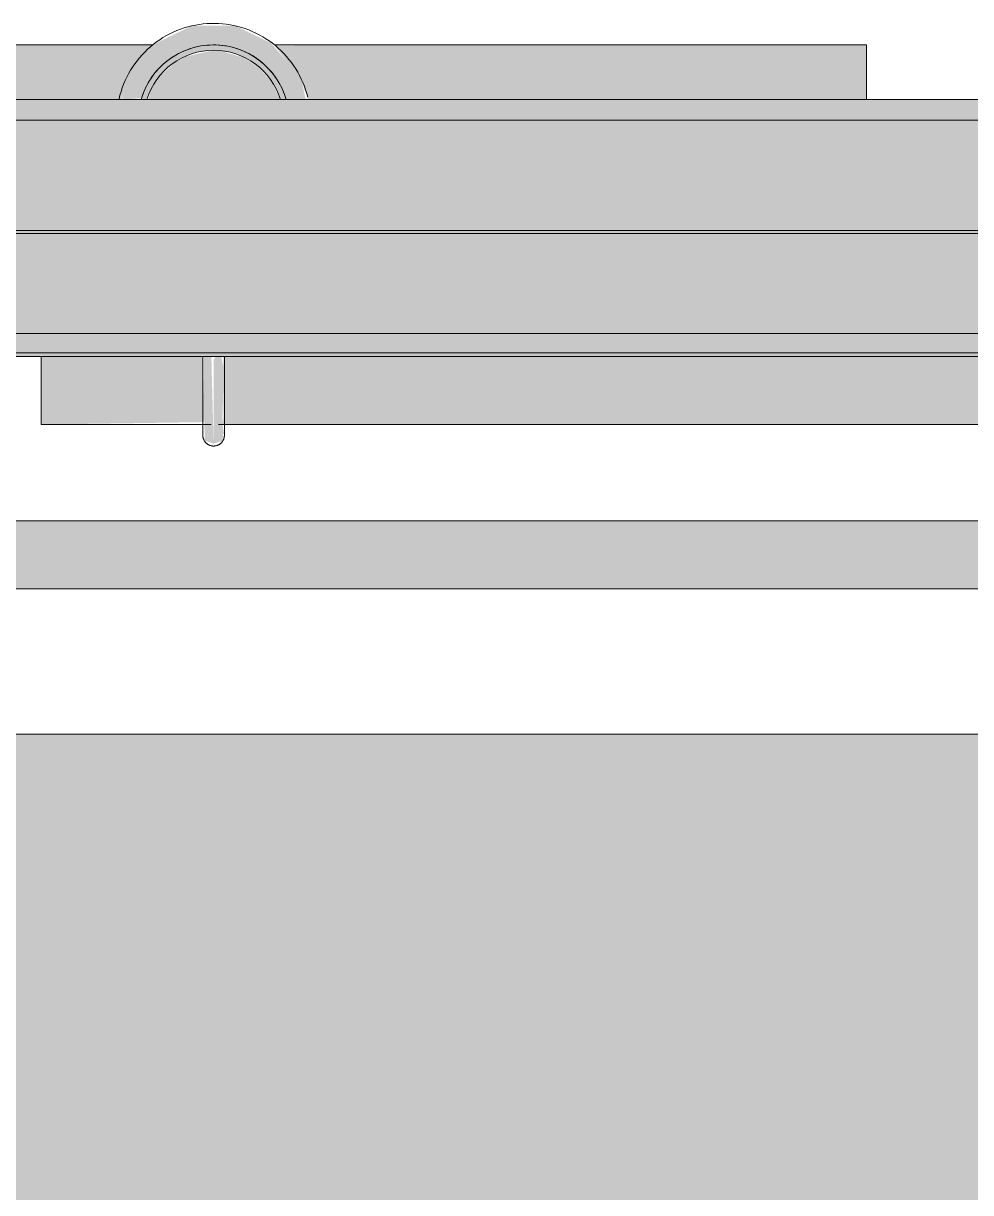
# Model space of a CAD drawing. Header units: inches. Extents: x 20478 to 36715, y -248 to 750.
# Drawn here: x 26869.52 to 26891.5, y 267.36 to 294.5 of the extents above; entities that cross this region are included whole.
import ezdxf

# ---------------------------------------------------------------- set-up
doc = ezdxf.new("R2010")
doc.units = ezdxf.units.IN
doc.header["$MEASUREMENT"] = 0
for name, color, linetype, lineweight in [('M-HVAC-DUCT', 70, 'Continuous', 9), ('Q-SPCQ', 91, 'Continuous', 9), ('S-BEAM', 12, 'Continuous', 9)]:
    doc.layers.add(name, color=color, linetype=linetype, lineweight=lineweight)

# ---------------------------------------------------------------- blocks, each defined once
blk = doc.blocks.new('Girt_Z - 10_D-1029088-Elevation - South')
at = {"layer": 'S-BEAM'}
for points in [[(26278.267, 292.25), (26278.267, 292.732), (22795.012, 292.732), (22795.012, 292.25), (26277.492, 292.25)], [(26278.267, 289.883), (26278.267, 292.25), (22795.012, 292.25), (22795.012, 289.883), (26277.492, 289.883)], [(24687.809, 289.695), (26278.267, 289.75), (26278.267, 289.883), (22795.012, 289.883), (22795.012, 289.695), (24679.169, 289.695)], [(25698.64, 289.62), (26278.267, 289.673), (26278.267, 289.695), (22795.012, 289.673), (22795.012, 289.62), (25690.001, 289.62)]]:
    blk.add_hatch(color=256, dxfattribs=at).paths.add_polyline_path(points, flags=0)
h = blk.add_hatch(color=256, dxfattribs=at)
h.paths.add_polyline_path([(26278.267, 287.301), (26278.267, 289.62), (26271.5, 289.617), (26271.5, 287.301), (26277.492, 287.301)], flags=0)
h.paths.add_polyline_path([(25534.488, 287.301), (26271.39, 287.301), (26271.39, 289.617), (26271.39, 289.62), (22795.012, 289.62), (22795.012, 287.301), (25465.371, 287.301)], flags=0)
h = blk.add_hatch(color=256, dxfattribs=at)
h.paths.add_polyline_path([(26278.267, 286.852), (26278.267, 287.301), (26271.56, 287.25), (26272.035, 286.852), (26277.492, 286.852)], flags=0)
h.paths.add_polyline_path([(25465.371, 286.852), (26271.865, 286.852), (26271.39, 287.301), (22795.012, 287.301), (22795.012, 286.852), (25396.255, 286.852)], flags=0)
h = blk.add_hatch(color=256, dxfattribs=at)
h.paths.add_polyline_path([(26271.965, 286.768), (26271.865, 286.852), (22795.012, 286.852), (22795.012, 286.768), (26271.5, 286.768)], flags=0)
h.paths.add_polyline_path([(26278.267, 286.768), (26278.267, 286.852), (26272.035, 286.852), (26272.035, 286.768), (26277.492, 286.768)], flags=0)
for p, q in [((22795.012, 292.732), (26278.267, 292.732)), ((22795.012, 292.25), (26278.267, 292.25)), ((22795.012, 289.695), (26278.267, 289.695)), ((22795.012, 289.62), (26278.267, 289.62)), ((22795.012, 287.301), (26271.39, 287.301)), ((22795.012, 286.852), (26271.865, 286.852)), ((22795.012, 286.768), (26278.267, 286.768))]:
    blk.add_line(p, q, dxfattribs=at)
blk = doc.blocks.new('Basketball_Backstop-Performance_Sports_Systems-3103-Ceiling_Hung - 27_-0_ to 27_-11 7_8_-706978-Elevation - South')
at = {"layer": 'Q-SPCQ'}
for points in [[(24932.751, 292.732), (24932.751, 292.733), (24932.639, 293.226), (24931.945, 294.043), (24931.112, 294.444), (24930.111, 294.444), (24929.209, 294.009), (24928.584, 293.226), (24928.487, 292.732), (24928.947, 292.766), (24929.204, 293.266), (24929.464, 293.556), (24929.799, 293.791), (24930.36, 293.967), (24930.813, 293.973), (24931.261, 293.859), (24931.642, 293.646), (24931.917, 293.399), (24932.181, 292.994), (24932.302, 292.732), (24932.737, 292.732)], [(24932.156, 292.732), (24932.29, 292.732), (24932.127, 293.125), (24931.849, 293.487), (24931.487, 293.766), (24931.065, 293.94), (24930.612, 294), (24930.159, 293.94), (24929.717, 293.751), (24929.374, 293.487), (24929.096, 293.125), (24928.933, 292.732), (24929.068, 292.732), (24929.204, 293.062), (24929.463, 293.399), (24929.799, 293.657), (24930.191, 293.82), (24930.612, 293.875), (24931.032, 293.82), (24931.424, 293.657), (24931.761, 293.399), (24932.019, 293.062)], [(24930.612, 284.744), (24930.559, 286.768), (24930.388, 286.768), (24930.39, 285.57), (24930.406, 284.811)]]:
    blk.add_hatch(color=256, dxfattribs=at).paths.add_polyline_path(points, flags=0)
h = blk.add_hatch(color=256, dxfattribs=at)
h.paths.add_polyline_path([(24986.612, 285.187), (24986.612, 286.768), (24982.836, 286.768), (24982.834, 285.544), (24982.834, 285.187)], flags=0)
h.paths.add_polyline_path([(24972.915, 285.187), (24982.386, 285.221), (24982.396, 285.441), (24982.363, 286.768), (24957.799, 286.768), (24957.796, 286.467), (24957.612, 286.485), (24957.612, 286.768), (24957.549, 286.768), (24957.549, 285.187), (24964.276, 285.187)], flags=0)
h.paths.add_polyline_path([(24955.674, 285.187), (24955.636, 286.768), (24955.612, 286.719), (24955.612, 286.467), (24955.424, 286.485), (24955.424, 286.768), (24930.836, 286.768), (24930.834, 285.544), (24930.862, 285.187), (24955.636, 285.187)], flags=0)
h.paths.add_polyline_path([(24926.612, 285.187), (24930.391, 285.243), (24930.397, 285.422), (24930.363, 286.768), (24926.612, 286.768), (24926.612, 285.247)], flags=0)
h = blk.add_hatch(color=256, dxfattribs=at)
h.paths.add_polyline_path([(24930.812, 285.194), (24930.862, 285.194), (24930.834, 285.404)], flags=0)
h.paths.add_polyline_path([(24930.612, 284.744), (24930.817, 284.811), (24930.834, 284.979), (24930.862, 284.953), (24930.812, 285.194), (24930.849, 286.454), (24930.788, 286.768), (24930.664, 286.768), (24930.612, 286.696), (24930.612, 284.961)], flags=0)
h = blk.add_hatch(color=256, dxfattribs=at)
h.paths.add_polyline_path([(24908.607, 281.375), (24955.674, 281.375), (24955.636, 282.955), (24908.607, 282.955), (24908.607, 282.64)], flags=0)
h.paths.add_polyline_path([(24998.834, 281.375), (25004.607, 281.375), (25004.607, 282.955), (24957.549, 282.955), (24957.549, 281.375), (24981.555, 281.375)], flags=0)
for p, q in [((24926.612, 285.187), (24926.612, 286.766)), ((24926.612, 285.187), (24930.552, 285.187)), ((24930.722, 285.187), (24955.636, 285.187)), ((24955.636, 282.955), (24908.607, 282.955)), ((24955.636, 281.375), (24908.607, 281.375))]:
    blk.add_line(p, q, dxfattribs=at)
at = {"layer": 'Q-SPCQ', "flags": 128}
for points in [[(24932.797, 292.785), (24932.774, 292.872), (24932.747, 292.958), (24932.717, 293.043), (24932.684, 293.126), (24932.647, 293.208), (24932.607, 293.289), (24932.564, 293.368), (24932.518, 293.445), (24932.469, 293.52), (24932.416, 293.594), (24932.361, 293.665), (24932.303, 293.734), (24932.243, 293.8), (24932.179, 293.864), (24932.113, 293.925), (24932.045, 293.984), (24931.975, 294.04), (24931.902, 294.093), (24931.827, 294.143), (24931.751, 294.19), (24931.672, 294.234), (24931.592, 294.275), (24931.51, 294.313), (24931.427, 294.347), (24931.342, 294.378), (24931.257, 294.406), (24931.17, 294.43), (24931.082, 294.45), (24930.994, 294.467), (24930.905, 294.481), (24930.816, 294.491), (24930.726, 294.497), (24930.636, 294.5), (24930.546, 294.499), (24930.456, 294.495), (24930.366, 294.487), (24930.277, 294.475), (24930.188, 294.46), (24930.1, 294.441), (24930.013, 294.419), (24929.927, 294.393), (24929.842, 294.364), (24929.758, 294.332), (24929.675, 294.296), (24929.594, 294.257), (24929.515, 294.215), (24929.437, 294.169), (24929.361, 294.121), (24929.288, 294.069), (24929.216, 294.015), (24929.146, 293.957), (24929.079, 293.898), (24929.015, 293.835), (24928.953, 293.77), (24928.893, 293.702), (24928.836, 293.632), (24928.783, 293.56), (24928.732, 293.486), (24928.684, 293.41), (24928.639, 293.332), (24928.597, 293.252), (24928.559, 293.171), (24928.523, 293.088), (24928.492, 293.004), (24928.463, 292.918), (24928.438, 292.832), (24928.417, 292.745)], [(24929.726, 293.759), (24929.787, 293.793), (24929.849, 293.825), (24929.913, 293.854), (24929.978, 293.881), (24930.043, 293.905), (24930.11, 293.927), (24930.177, 293.945), (24930.245, 293.961), (24930.314, 293.975), (24930.383, 293.985), (24930.453, 293.993), (24930.523, 293.998), (24930.593, 294), (24930.663, 293.999), (24930.733, 293.996), (24930.802, 293.99), (24930.872, 293.981), (24930.941, 293.969), (24931.009, 293.954), (24931.077, 293.937), (24931.144, 293.917), (24931.21, 293.894), (24931.276, 293.869), (24931.34, 293.841), (24931.403, 293.811), (24931.465, 293.778), (24931.525, 293.743), (24931.584, 293.705), (24931.642, 293.665), (24931.697, 293.623), (24931.751, 293.578), (24931.804, 293.531)], [(24929.444, 293.553), (24929.497, 293.599), (24929.551, 293.642), (24929.608, 293.684), (24929.666, 293.723)], [(24928.93, 292.734), (24928.95, 292.8), (24928.974, 292.866), (24929, 292.931), (24929.028, 292.995), (24929.059, 293.058), (24929.093, 293.12), (24929.129, 293.18), (24929.167, 293.238), (24929.208, 293.295), (24929.251, 293.35), (24929.296, 293.404), (24929.343, 293.456)], [(24931.902, 293.432), (24931.948, 293.38), (24931.992, 293.325), (24932.034, 293.269), (24932.074, 293.211), (24932.111, 293.152), (24932.146, 293.091), (24932.179, 293.029), (24932.208, 292.966), (24932.236, 292.902), (24932.261, 292.836), (24932.283, 292.77)], [(24930.362, 286.768), (24930.362, 286.698), (24930.362, 286.619), (24930.362, 286.54), (24930.362, 286.462), (24930.362, 286.385), (24930.362, 286.308), (24930.362, 286.233), (24930.362, 286.159), (24930.362, 286.086), (24930.362, 286.014), (24930.362, 285.944), (24930.362, 285.875), (24930.362, 285.808), (24930.362, 285.743), (24930.362, 285.68), (24930.362, 285.619), (24930.362, 285.56), (24930.362, 285.503), (24930.362, 285.448), (24930.362, 285.396), (24930.362, 285.346), (24930.362, 285.299), (24930.362, 285.255), (24930.362, 285.213), (24930.362, 285.174), (24930.362, 285.137), (24930.362, 285.104), (24930.362, 285.073), (24930.362, 285.046), (24930.362, 285.021), (24930.362, 285), (24930.362, 284.982), (24930.362, 284.967), (24930.362, 284.955), (24930.362, 284.946), (24930.362, 284.94), (24930.362, 284.938)], [(24930.862, 284.937), (24930.862, 284.939), (24930.862, 284.944), (24930.862, 284.952), (24930.862, 284.963), (24930.862, 284.977), (24930.862, 284.995), (24930.862, 285.015), (24930.862, 285.039), (24930.862, 285.066), (24930.862, 285.095), (24930.862, 285.128), (24930.862, 285.164), (24930.862, 285.202), (24930.862, 285.243), (24930.862, 285.287), (24930.862, 285.333), (24930.862, 285.382), (24930.862, 285.434), (24930.862, 285.488), (24930.862, 285.544), (24930.862, 285.603), (24930.862, 285.663), (24930.862, 285.726), (24930.862, 285.79), (24930.862, 285.857), (24930.862, 285.925), (24930.862, 285.995), (24930.862, 286.066), (24930.862, 286.139), (24930.862, 286.213), (24930.862, 286.288), (24930.862, 286.364), (24930.862, 286.441), (24930.862, 286.519), (24930.862, 286.598), (24930.862, 286.677), (24930.862, 286.756)], [(24930.362, 284.937), (24930.362, 284.939), (24930.362, 284.944), (24930.362, 284.952), (24930.362, 284.963), (24930.362, 284.977), (24930.362, 284.995), (24930.362, 285.015), (24930.362, 285.039), (24930.362, 285.066), (24930.362, 285.095), (24930.362, 285.128), (24930.362, 285.164), (24930.362, 285.202)], [(24930.862, 285.213), (24930.862, 285.174), (24930.862, 285.137), (24930.862, 285.104), (24930.862, 285.073), (24930.862, 285.046), (24930.862, 285.021), (24930.862, 285), (24930.862, 284.982), (24930.862, 284.967), (24930.862, 284.955), (24930.862, 284.946), (24930.862, 284.94), (24930.862, 284.938)], [(24930.612, 284.687), (24930.602, 284.688), (24930.592, 284.688), (24930.582, 284.689), (24930.572, 284.691), (24930.562, 284.692), (24930.552, 284.695), (24930.543, 284.697), (24930.533, 284.7), (24930.524, 284.704), (24930.514, 284.707), (24930.505, 284.711), (24930.496, 284.716), (24930.487, 284.721), (24930.479, 284.726), (24930.471, 284.731), (24930.462, 284.737), (24930.454, 284.743), (24930.447, 284.75), (24930.439, 284.756), (24930.432, 284.763), (24930.426, 284.771), (24930.419, 284.778), (24930.413, 284.786), (24930.407, 284.794), (24930.401, 284.802), (24930.396, 284.811), (24930.391, 284.82), (24930.387, 284.829), (24930.382, 284.838), (24930.379, 284.847), (24930.375, 284.856), (24930.372, 284.866), (24930.369, 284.875), (24930.367, 284.885), (24930.365, 284.895), (24930.364, 284.905), (24930.363, 284.915), (24930.362, 284.925), (24930.362, 284.935), (24930.362, 284.937)], [(24930.862, 284.937), (24930.861, 284.928), (24930.861, 284.918), (24930.86, 284.908), (24930.858, 284.898), (24930.857, 284.888), (24930.854, 284.878), (24930.852, 284.868), (24930.849, 284.859), (24930.846, 284.849), (24930.842, 284.84), (24930.838, 284.831), (24930.833, 284.822), (24930.829, 284.813), (24930.823, 284.805), (24930.818, 284.796), (24930.812, 284.788), (24930.806, 284.78), (24930.8, 284.773), (24930.793, 284.765), (24930.786, 284.758), (24930.779, 284.751), (24930.771, 284.745), (24930.763, 284.739), (24930.755, 284.733), (24930.747, 284.727), (24930.738, 284.722), (24930.729, 284.717), (24930.721, 284.712), (24930.711, 284.708), (24930.702, 284.704), (24930.693, 284.701), (24930.683, 284.698), (24930.674, 284.695), (24930.664, 284.693), (24930.654, 284.691), (24930.644, 284.69), (24930.634, 284.689), (24930.624, 284.688), (24930.614, 284.688), (24930.612, 284.687)]]:
    blk.add_lwpolyline(points, dxfattribs=at)
at = {"layer": 'Q-SPCQ'}
for radius, start, end in [(1.75, 16.0362, 163.9638), (1.625, 17.3542, 162.6458)]:
    blk.add_arc((24930.612, 292.25), radius, start, end, dxfattribs=at)
blk = doc.blocks.new('Basketball_Backstop-Performance_Sports_Systems-3103-Ceiling_Hung - 27_-0_ to 27_-11 7_8_-V34-Elevation - South')
at = {"layer": 'Q-SPCQ'}
h = blk.add_hatch(color=256, dxfattribs=at)
h.paths.add_polyline_path([(24885.765, 292.732), (24907.481, 292.774), (24907.609, 293.257), (24908.202, 294), (24885.765, 294), (24885.765, 293.125)], flags=0)
h.paths.add_polyline_path([(24916.007, 292.732), (24928.472, 292.733), (24928.655, 293.315), (24929.202, 294), (24915.951, 293.97), (24916.015, 293.367), (24915.994, 292.732)], flags=0)
h.paths.add_polyline_path([(24938.357, 292.732), (24945.765, 292.732), (24945.765, 294), (24932.033, 293.986), (24932.662, 293.125), (24932.806, 292.732)], flags=0)
h.paths.add_polyline_path([(24911.788, 292.732), (24915.536, 292.733), (24915.515, 294), (24911.045, 293.965), (24911.666, 293.109), (24911.752, 292.732)], flags=0)
h.paths.add_polyline_path([(24929.204, 292.732), (24932.155, 292.735), (24931.971, 293.125), (24931.642, 293.49), (24931.324, 293.699), (24930.813, 293.848), (24930.612, 293.875), (24929.986, 293.735), (24929.717, 293.594), (24929.359, 293.264), (24929.168, 292.974), (24929.096, 292.732)], flags=0)
h.paths.add_polyline_path([(24908.068, 292.732), (24911.156, 292.732), (24910.971, 293.125), (24910.646, 293.487), (24910.237, 293.735), (24909.863, 293.842), (24909.41, 293.848), (24909.021, 293.749), (24908.716, 293.594), (24908.357, 293.261), (24908.118, 292.855), (24908.085, 292.774)], flags=0)
for p, q in [((24929.202, 294), (24915.896, 294)), ((24945.765, 294), (24932.013, 294)), ((24945.765, 294), (24945.765, 292.733))]:
    blk.add_line(p, q, dxfattribs=at)

msp = doc.modelspace()

# ---------------------------------------------------------------- hatches: boundary and pattern name
at = {"layer": 'M-HVAC-DUCT'}
h = msp.add_hatch(color=256, dxfattribs=at)
h.paths.add_polyline_path([(26345.6811, 264), (26471.71415, 264), (26471.71415, 278), (26345.6811, 278), (26345.6811, 266.43107)], flags=0)
h.paths.add_polyline_path([(27350.21415, 264), (27629.71415, 264), (27629.71415, 278), (27350.21415, 278), (27350.21415, 265.74186)], flags=0)
h.paths.add_polyline_path([(27339.57873, 264), (27340.21415, 264), (27340.21415, 278), (27060.71415, 278), (27060.71415, 264), (27270.46206, 264)], flags=0)
h.paths.add_polyline_path([(26481.71415, 264), (26761.21415, 264), (26761.21415, 278), (26481.71415, 278), (26481.71415, 264.23588)], flags=0)
h.paths.add_polyline_path([(27050.71415, 264), (27050.71415, 278), (26771.21415, 278), (26771.21415, 264), (26993.99539, 264)], flags=0)
h.paths.add_polyline_path([(27747.6811, 264), (27747.6811, 278), (27639.71415, 277.98362), (27639.71415, 264), (27745.63914, 264)], flags=0)

# ---------------------------------------------------------------- linework, layer by layer
msp.add_line((27050.71415, 278), (26771.21415, 278), dxfattribs=at)

# ---------------------------------------------------------------- block references
at = {"layer": 'Q-SPCQ'}
for name in ['Basketball_Backstop-Performance_Sports_Systems-3103-Ceiling_Hung - 27_-0_ to 27_-11 7_8_-V34-Elevation - South', 'Basketball_Backstop-Performance_Sports_Systems-3103-Ceiling_Hung - 27_-0_ to 27_-11 7_8_-706978-Elevation - South']:
    msp.add_blockref(name, (1943.32392, 0), dxfattribs=at)
at = {"layer": 'S-BEAM'}
msp.add_blockref('Girt_Z - 10_D-1029088-Elevation - South', (1943.32392, 0), dxfattribs=at)

doc.saveas('drawing.dxf')
